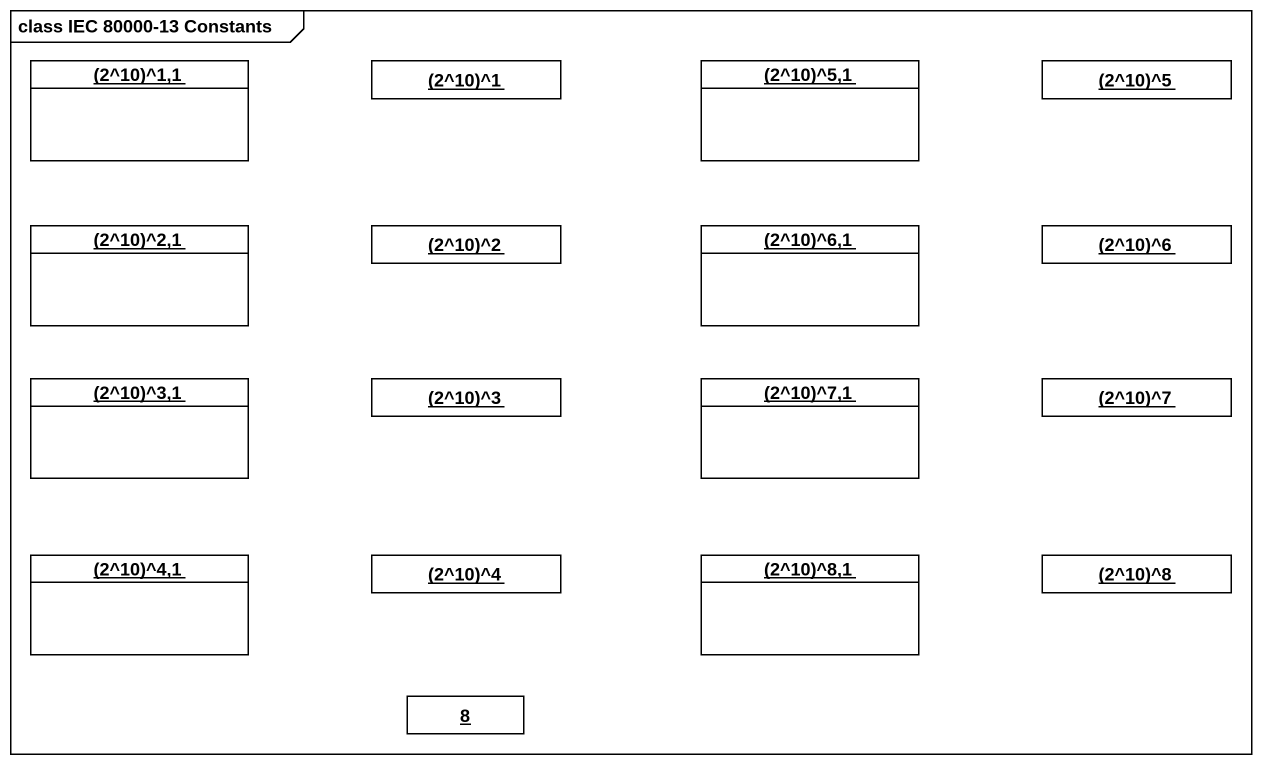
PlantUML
@startuml
mainframe class IEC 80000-13 Constants
hide circle
hide empty members
object "(2^10)^1,1" as o2_10_1_1 #FFFFFF
object "(2^10)^1" as o2_10_1 #FFFFFF
object "(2^10)^5,1" as o2_10_5_1 #FFFFFF
object "(2^10)^5" as o2_10_5 #FFFFFF
object "(2^10)^2,1" as o2_10_2_1 #FFFFFF
object "(2^10)^2" as o2_10_2 #FFFFFF
object "(2^10)^6,1" as o2_10_6_1 #FFFFFF
object "(2^10)^6" as o2_10_6 #FFFFFF
object "(2^10)^3,1" as o2_10_3_1 #FFFFFF
object "(2^10)^3" as o2_10_3 #FFFFFF
object "(2^10)^7,1" as o2_10_7_1 #FFFFFF
object "(2^10)^7" as o2_10_7 #FFFFFF
object "(2^10)^4,1" as o2_10_4_1 #FFFFFF
object "(2^10)^4" as o2_10_4 #FFFFFF
object "(2^10)^8,1" as o2_10_8_1 #FFFFFF
object "(2^10)^8" as o2_10_8 #FFFFFF
object "8" as o8 #FFFFFF
@enduml
